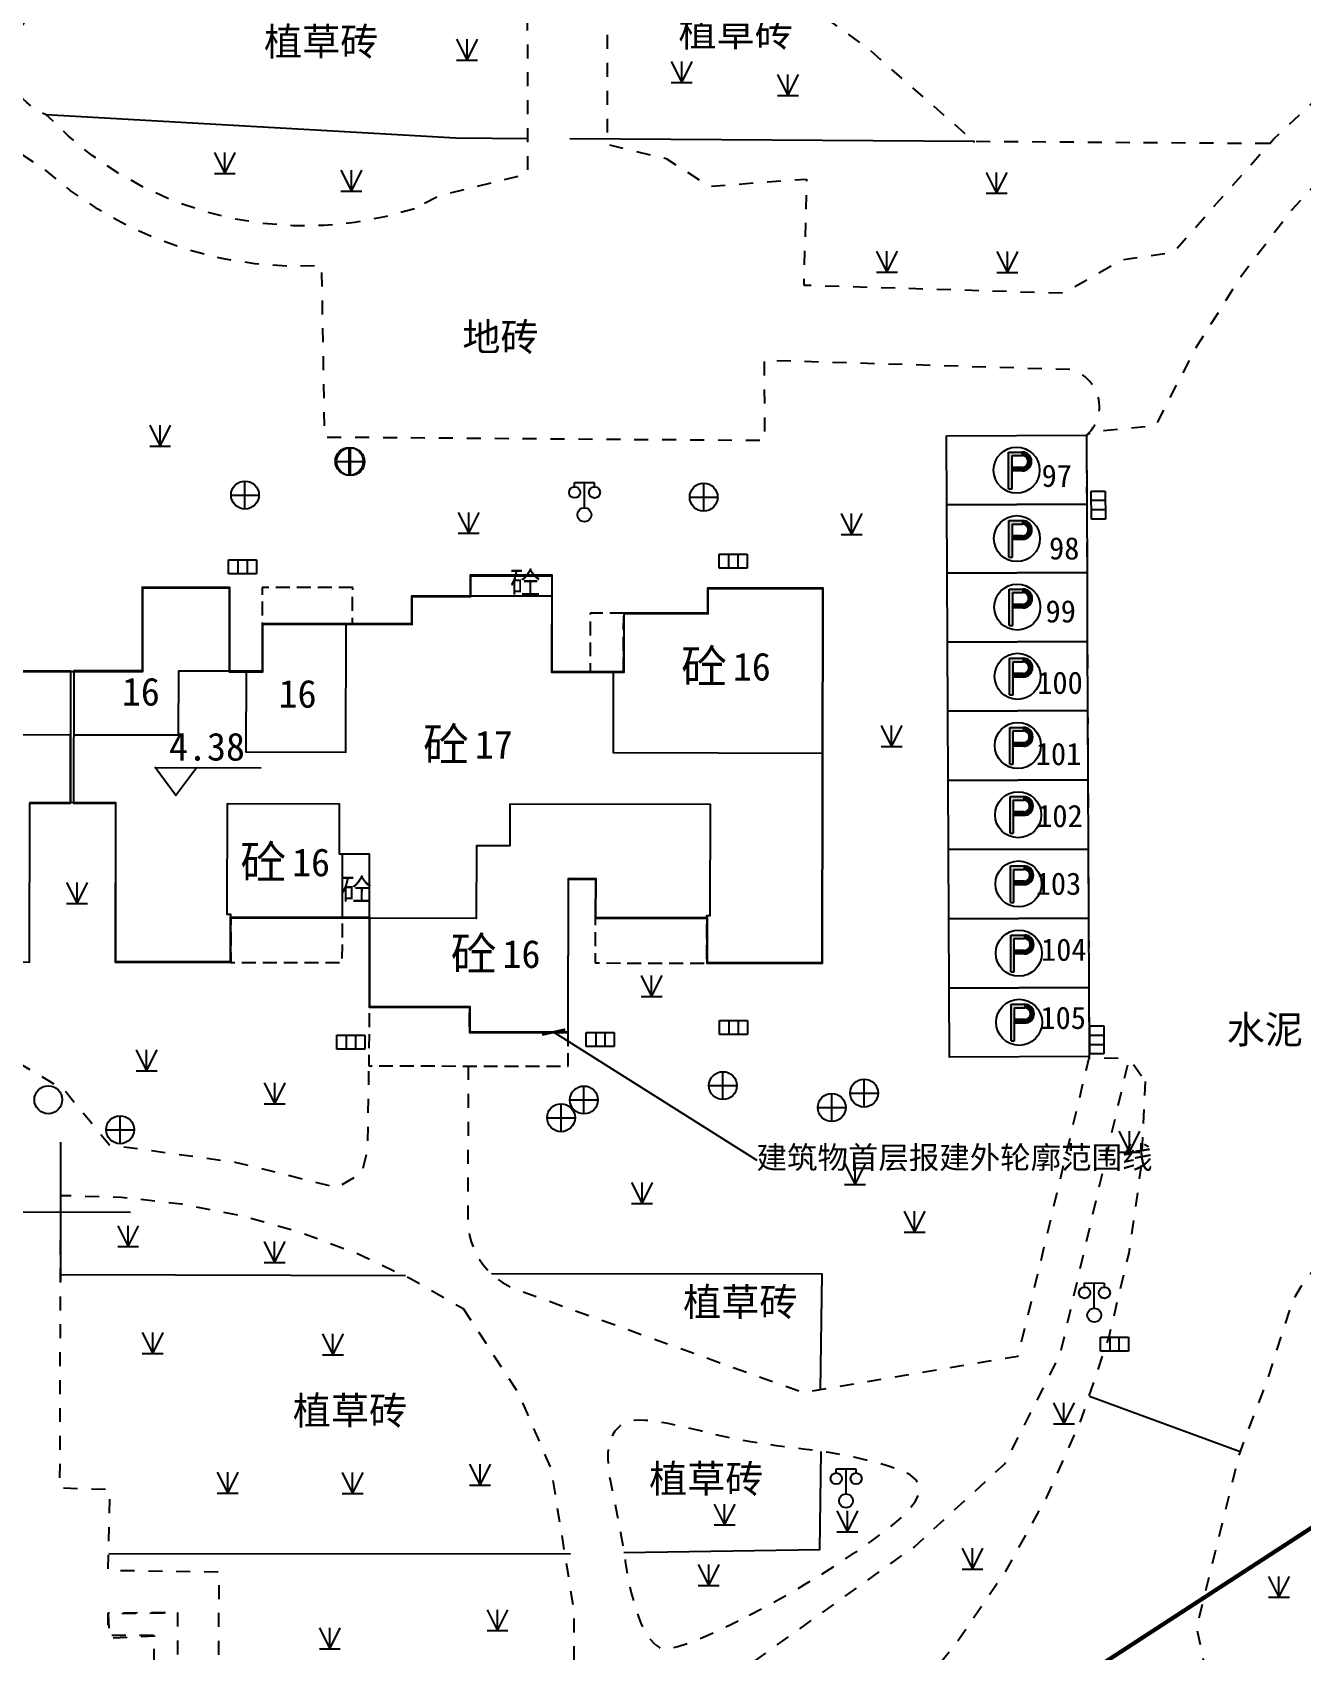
# Model space of a CAD drawing. Extents: x 99002 to 478558, y 2449839 to 2450453.
# Drawn here: x 478404.8 to 478450.2, y 2450147.9 to 2450205.9 of the extents above; entities that cross this region are included whole.
import ezdxf
from ezdxf.enums import TextEntityAlignment as Align

# ---------------------------------------------------------------- set-up
doc = ezdxf.new("R2010")
doc.units = 0
doc.header["$LTSCALE"] = 0.5
for name, pattern in [('X0', [4, 3, -1]), ('X5', [3, 2, -1]), ('X6', [2, 1, -1])]:
    doc.linetypes.add(name, pattern=pattern)
doc.layers.get('0').update_dxf_attribs({"linetype": 'CONTINUOUS'})
for name, color, linetype in [('DLDW', 11, 'CONTINUOUS'), ('DLSS', 4, 'CONTINUOUS'), ('DMTZ', 3, 'CONTINUOUS'), ('GCD', 1, 'CONTINUOUS'), ('GXYZ', 2, 'CONTINUOUS'), ('JMD', 6, 'CONTINUOUS'), ('TK', 7, 'CONTINUOUS'), ('ZBTZ', 3, 'CONTINUOUS'), ('ZJ', 7, 'CONTINUOUS'), ('地下室范围线', 170, 'CONTINUOUS'), ('建筑物首层报建外轮廓范围线', 10, 'CONTINUOUS')]:
    doc.layers.add(name, color=color, linetype=linetype)
doc.styles.add('HZ', font='STXIHEI.TTF', dxfattribs={"width": 0.8})
doc.styles.add('方正中等线简体', font='FZZDXJW.TTF')
doc.styles.add('正等线体', font='simhei.ttf')
doc.styles.add('等线体', font='simhei.ttf')
doc.styles.add('细等线体', font='FZXDXJW.TTF', dxfattribs={"width": 0.8})
doc.linetypes.add('1161', pattern='A,0,[149,AAA.SHX,S=0.15,R=0,X=0,Y=0],-1.6', length=1.6)
doc.dimstyles.get("Standard").update_dxf_attribs({"dimtxt": 1, "dimasz": 0.7, "dimexe": 0.18, "dimexo": 0.0625, "dimgap": 0.09, "dimtad": 0, "dimzin": 0, "dimdsep": 46, "dimtxsty": '等线体', "dimblk2": 'ARCHTICK', "dimsah": 1, "dimcen": 0.09, "dimadec": 0, "dimazin": 0, "dimtfac": 1, "dimtofl": 0, "dimtmove": 0, "dimatfit": 3, "dimldrblk": 'ARCHTICK', "dimfxl": 0, "dimtolj": 1, "dimtzin": 0, "dimarcsym": 0})

# ---------------------------------------------------------------- blocks, each defined once
blk = doc.blocks.new('gc043')
for p, q in [((-1, 0), (1, 0)), ((-8.881784197001252e-16, -1), (-8.881784197001252e-16, 1))]:
    blk.add_line(p, q)
blk.add_circle((0, 0), 1)
blk = doc.blocks.new('gc188')
blk.add_circle((0, 0), 1)
blk = doc.blocks.new('gc041')
for p, q in [((-1, 0.5), (1, 0.5)), ((-1, -0.5), (-1, 0.5)), ((-0.3300000000000001, 0.5), (-0.3300000000000001, -0.5)), ((0.3300000000000001, 0.5), (0.3300000000000001, -0.5)), ((1, 0.5), (1, -0.5)), ((1, -0.5), (-1, -0.5))]:
    blk.add_line(p, q)
blk = doc.blocks.new('gc097')
for p, q in [((-0.6999991656703307, 2.001080768634255), (-0.6999991656703307, 2.301080768634255)), ((-0.6999991656703307, 2.301080768634255), (0.6999991656703307, 2.298919231365744)), ((3.061515884555943e-17, 0.5), (3.061515884555943e-17, 2.3)), ((0.6999991656703307, 2.298919231365744), (0.6999991656703307, 1.998919231365745))]:
    blk.add_line(p, q)
for centre, radius in [((-0.6999991656703307, 1.601080768634255), 0.4), ((0.7265381501658085, 1.599800599500545), 0.4), ((0, 0), 0.5)]:
    blk.add_circle(centre, radius)
blk = doc.blocks.new('gc124')
for p, q in [((-0.75, 1.5), (0, 0)), ((0, 0), (0, 1.5)), ((0, 0), (0.75, 1.5)), ((-0.75, 0), (0.75, 0))]:
    blk.add_line(p, q)
blk = doc.blocks.new('GC200')
at = {"linetype": 'Continuous', "const_width": 0.2, "flags": 128}
blk.add_lwpolyline([(-0.1, 0, 1), (0.1, 0, 1)], format="xyb", close=True, dxfattribs=at)
blk = doc.blocks.new('gc297')
at = {"linetype": 'Continuous'}
for points in [[(-0.3264895667662628, 1.045900798234385), (0.3985104332337368, 1.045900798234385), (0.3985104332337368, 1.295900798234385), (-0.4514895667662628, 1.295900798234385), (-0.5764895667662628, 1.295900798234385), (-0.5764895667662628, 1.170900798234385), (-0.5764895667662628, -1.329099201765614), (-0.3264895667662628, -1.329099201765614)], [(0.3985104332337368, -0.05409920176561478), (-0.3264895667662628, -0.05409920176561478), (-0.3264895667662628, 0.1959007982343852), (0.3985104332337368, 0.1959007982343852)]]:
    blk.add_hatch(color=256, dxfattribs=at).paths.add_polyline_path(points)
h = blk.add_hatch(color=256, dxfattribs=at)
edge = h.paths.add_edge_path()
edge.add_line((0.3985104332337368, 1.295900798234385), (0.3985104332337368, 1.045900798234385))
edge.add_arc((0.3985104332337368, 0.6209007982343853), 0.425, -90, 90, ccw=False)
edge.add_line((0.3985104332337372, 0.1959007982343852), (0.3985104332337372, -0.05409920176561478))
edge.add_arc((0.3985104332337368, 0.6209007982343853), 0.675, 270, 450)
for p, q in [((-0.5764895667662628, 1.170900798234385), (-0.5764895667662628, 1.295900798234385)), ((-0.5764895667662628, 1.295900798234385), (-0.4514895667662628, 1.295900798234385)), ((-0.5764895667662628, -1.329099201765614), (-0.5764895667662628, 1.170900798234385)), ((-0.4514895667662628, 1.295900798234385), (0.3985104332337368, 1.295900798234385)), ((0.3985104332337368, 1.295900798234385), (0.3985104332337368, 1.045900798234385)), ((0.3985104332337368, 1.295900798234385), (0.3985104332337368, 1.045900798234385)), ((-0.3264895667662628, 1.045900798234385), (0.3985104332337368, 1.045900798234385)), ((-0.3264895667662628, -1.329099201765614), (-0.3264895667662628, 1.045900798234385)), ((0.3985104332337368, 0.1959007982343852), (-0.3264895667662628, 0.1959007982343852)), ((-0.3264895667662628, -0.05409920176561478), (-0.3264895667662628, 0.1959007982343852)), ((0.3985104332337372, 0.1959007982343852), (0.3985104332337372, -0.05409920176561478)), ((0.3985104332337368, 0.1959007982343852), (0.3985104332337368, -0.05409920176561478)), ((0.3985104332337368, 0.1959007982343852), (0.3985104332337372, -0.05409920176561478)), ((0.3985104332337368, -0.05409920176561478), (-0.3264895667662628, -0.05409920176561478)), ((-0.5764895667662628, -1.329099201765614), (-0.3264895667662628, -1.329099201765614))]:
    blk.add_line(p, q)
blk.add_circle((0, 0), 1.65)
for radius in [0.675, 0.425]:
    blk.add_arc((0.3985104332337368, 0.6209007982343853), radius, 270, 90)
blk = doc.blocks.new('_ArchTick')
at = {"color": 0, "linetype": 'ByBlock', "const_width": 0.15}
blk.add_lwpolyline([(-0.5, -0.5), (0.5, 0.5)], dxfattribs=at)

msp = doc.modelspace()

# ---------------------------------------------------------------- linework, layer by layer
at = {"layer": 'DLSS', "color": 4, "linetype": 'X6', "flags": 128}
for points in [[(478478.9850426216, 2450221.235062814), (478479.6867340441, 2450222.699252347), (478480.4987886194, 2450224.105235714), (478481.4164108285, 2450225.444709998), (478485.7936227549, 2450230.75760883), (478486.5660310635, 2450230.121234106), (478482.2049485708, 2450224.827912587), (478481.1871905606, 2450223.316201873), (478480.3103371412, 2450221.718632248), (478479.5815766174, 2450220.048300336), (478478.1584995851, 2450216.231116499), (478476.7997561287, 2450214.931891839), (478472.0359101401, 2450212.397511335), (478467.0475892149, 2450210.339850629), (478461.8823599431, 2450208.778530736), (478459.1768900818, 2450207.368730313), (478456.6055892538, 2450205.726927506), (478454.1883011588, 2450203.865792728), (478451.9436809218, 2450201.799689059), (478449.8890511252, 2450199.544561401), (478448.0402681231, 2450197.117813425), (478446.4115996724, 2450194.538173263), (478445.0156148226, 2450191.825548974), (478442.7322635452, 2450191.590566674), (478442.5396222697, 2450191.480906612), (478442.6395946652, 2450169.174294313)], [(478449.0906148006, 2450201.930271815), (478438.5125887755, 2450202.003855389), (478438.5125887755, 2450202.003855389), (478434.670803564, 2450205.377138247), (478433.336252004, 2450206.339850811), (478429.2995378357, 2450207.518892749), (478425.3785927937, 2450208.286959006), (478425.372259503, 2450201.905654486), (478427.4841026525, 2450201.394611378), (478429.0402091151, 2450200.40365848), (478432.5174185059, 2450200.662671443), (478432.4104230604, 2450196.861013305), (478441.7216674332, 2450196.578763776), (478443.8054544895, 2450197.76525519), (478445.6681125567, 2450198.046398612), (478449.2453450389, 2450202.090367423), (478453.1791320447, 2450205.788420397), (478457.4361697733, 2450209.109249479), (478457.4399132406, 2450215.291811621)], [(478442.5396222697, 2450191.480906612), (478442.6259127121, 2450191.563136778), (478442.7046791091, 2450191.652600152), (478442.7753175638, 2450191.748610824), (478442.8372864962, 2450191.850432687), (478442.8901107943, 2450191.95728508), (478442.933385458, 2450192.068348772), (478442.9667787029, 2450192.182772245), (478442.9900345056, 2450192.299678222), (478443.0029745653, 2450192.418170393), (478443.0054996714, 2450192.537340287), (478442.997590464, 2450192.656274235), (478442.9793075826, 2450192.774060378), (478442.9507912008, 2450192.88979566), (478442.9122599518, 2450193.002592744), (478442.8640092521, 2450193.111586823), (478442.8064090366, 2450193.215942246), (478442.7399009224, 2450193.314858928), (478442.6649948226, 2450193.407578481), (478442.5822650376, 2450193.49339003), (478442.4923458509, 2450193.571635664), (478442.3959266669, 2450193.641715479), (478442.2937467252, 2450193.703092177), (478442.1865894326, 2450193.755295187), (478442.0752763571, 2450193.797924273), (478441.9606609285, 2450193.8306526), (478430.9909074717, 2450194.163176103), (478431.010653752, 2450191.286073959), (478415.2505343237, 2450191.405933381), (478415.1486682132, 2450197.553176604), (478413.9485822477, 2450197.534295625), (478412.7514512702, 2450197.62055238), (478411.5664685426, 2450197.811284468), (478410.4027340352, 2450198.105027179), (478409.2691845446, 2450198.499524741), (478408.1745250642, 2450198.991747647), (478407.1271619351, 2450199.577915912), (478406.1351382902, 2450200.253528112), (478405.2060722875, 2450201.013395939), (478402.9439805497, 2450202.485415625), (478401.5392970408, 2450202.743279174), (478400.1806194123, 2450200.730810201), (478398.6696898266, 2450198.829987203), (478397.0156428641, 2450197.052301925), (478395.2284783458, 2450195.408501665), (478385.490156705, 2450192.694130012), (478383.9333462925, 2450192.232775716), (478382.4227945625, 2450191.63717523), (478380.9700530141, 2450190.911883235), (478379.5862310595, 2450190.062446185), (478378.2819110694, 2450189.095359901), (478377.0670674461, 2450188.018019889), (478375.9509903479, 2450186.83866479), (478374.9422146456, 2450185.566313373), (478374.4897902048, 2450184.58675669), (478370.2905889039, 2450174.920894775), (478369.4703373574, 2450168.444114459), (478369.4474833416, 2450167.799133314), (478370.5175084341, 2450166.204182731), (478371.7200514701, 2450164.706614273), (478373.0462961067, 2450163.31740724), (478374.4865190928, 2450162.046746485), (478376.0301615553, 2450160.90394775), (478377.6659064092, 2450159.897389369), (478379.3817613289, 2450159.034450838), (478381.1651466687, 2450158.321458718), (478386.6094273348, 2450161.483309534), (478391.745457696, 2450163.704551673), (478392.1088875494, 2450164.780089688), (478392.0626837123, 2450169.160228135)], [(478395.5789246347, 2450170.420431076), (478402.2522167788, 2450170.182761229), (478405.9274124695, 2450168.014859187), (478407.5378466637, 2450166.054693345), (478412.0471043753, 2450165.433714796), (478415.6949685556, 2450164.526871185), (478416.5866696188, 2450165.044700231), (478416.7958032048, 2450165.898438517), (478416.8369255677, 2450168.881062392)], [(478420.3960342398, 2450168.875557641), (478420.3733766261, 2450163.261657428), (478420.3964184552, 2450163.029555378), (478420.4392046798, 2450162.800270346), (478420.5014224568, 2450162.575478811), (478420.5826168646, 2450162.356824394), (478420.6821942288, 2450162.145905845), (478420.7994264633, 2450161.944265352), (478420.9334563932, 2450161.753377262), (478421.0833040238, 2450161.574637304), (478421.2478737039, 2450161.409352382), (478421.4259621392, 2450161.25873102), (478421.6162671887, 2450161.123874528), (478421.8173973868, 2450161.005768942), (478422.0278821168, 2450160.905277825), (478422.2461823637, 2450160.823135943), (478432.3755417018, 2450157.181666491), (478440.0983968823, 2450158.480468912), (478442.6395946652, 2450169.174294313), (478444.0745923233, 2450169.153394852)], [(478462.7343132243, 2450138.470160011), (478454.5542671703, 2450139.300000065), (478453.6869765391, 2450139.511369517), (478452.8415978524, 2450139.798083572), (478452.0246628496, 2450140.157926961), (478451.2424835031, 2450140.588119389), (478450.5011032484, 2450141.085337012), (478449.8062502912, 2450141.645738126), (478449.1632933479, 2450142.264992844), (478448.5772001654, 2450142.938316552), (478448.0524991378, 2450143.660506876), (478447.593244319, 2450144.425983882), (478447.2029840984, 2450145.228833181), (478446.4946527113, 2450148.765832905), (478448.0018214354, 2450154.917946707), (478448.9923034025, 2450157.535682017), (478449.9452228488, 2450160.484472868), (478450.2491150693, 2450160.993700751), (478450.5977227206, 2450161.473425907), (478450.9882008603, 2450161.919733362), (478451.4173628465, 2450162.328980859), (478451.8817063434, 2450162.697828582), (478452.3774419033, 2450163.02326641), (478452.9005238918, 2450163.302638488), (478453.4466835044, 2450163.533664897), (478454.0114636024, 2450163.71446026), (478454.5902550879, 2450163.843549128), (478455.1783345182, 2450163.919878025), (478455.7709026524, 2450163.942824039), (478463.2449716962, 2450164.65094526), (478463.1797943655, 2450163.525011532)], [(478409.1745699417, 2450148.445216679), (478407.5424328311, 2450148.363375207), (478407.5045982267, 2450149.24444082), (478409.9747023318, 2450149.290172687)]]:
    msp.add_lwpolyline(points, dxfattribs=at)
for points in [[(478418.465809038, 2450199.596579284), (478417.4013092053, 2450199.302506468), (478416.3153569493, 2450199.101642321), (478415.2160975998, 2450198.995493452), (478414.1117762984, 2450198.984856044), (478413.0106761543, 2450199.069809886), (478411.9210561164, 2450199.249717769), (478410.8510890252, 2450199.523230271), (478409.8088003117, 2450199.888295875), (478408.8020078016, 2450200.342176357), (478407.8382630766, 2450200.881467327), (478406.9247948326, 2450201.502123761), (478406.0684546602, 2450202.199490342), (478405.2756656533, 2450202.968336379), (478405.0868344038, 2450203.054247776), (478404.9060845784, 2450203.156068743), (478404.7347534848, 2450203.273045941), (478404.5741087442, 2450203.404313895), (478404.4253389132, 2450203.548901398), (478404.2895446902, 2450203.705738693), (478404.1677307711, 2450203.873665397), (478404.0607984163, 2450204.051439073), (478403.9695387825, 2450204.237744436), (478403.8946270692, 2450204.431203072), (478403.836617523, 2450204.630383648), (478403.7959393373, 2450204.833812492), (478403.7728934765, 2450205.039984503), (478403.7676504488, 2450205.247374282), (478404.0211622625, 2450205.667049061), (478404.3116674386, 2450206.062019824), (478404.636774702, 2450206.429035393), (478404.9938079529, 2450206.765074703), (478405.379828295, 2450207.06737167), (478405.7916582265, 2450207.333437954), (478406.2259077957, 2450207.561083449), (478406.679002505, 2450207.748434303), (478407.1472127343, 2450207.893948352), (478411.9969275247, 2450209.880565123), (478422.5083486789, 2450210.058657102), (478422.5131474781, 2450200.8394882), (478419.3570517634, 2450200.053651209)], [(478444.6494989902, 2450168.319619323), (478444.4927295342, 2450165.231341448), (478444.0547286572, 2450162.170264474), (478443.3391531166, 2450159.161944548), (478442.3519770693, 2450156.231497361), (478441.1014421956, 2450153.403388466), (478439.5979888909, 2450150.70122902), (478437.8541691024, 2450148.147578659), (478435.8845415349, 2450145.763757157), (478433.7055501051, 2450143.569666428), (478430.5286506518, 2450147.465939412), (478436.3782890456, 2450151.648271711), (478439.6252978884, 2450154.634027229), (478441.6055095068, 2450158.545475536), (478444.0745923233, 2450169.153394852)], [(478420.2093016323, 2450160.184820312), (478422.1796220255, 2450157.17020176), (478423.3587495415, 2450154.436550962), (478424.1829264573, 2450149.327267074), (478424.1745642333, 2450147.485348754), (478424.121241217, 2450146.486401709), (478421.388174164, 2450144.960991753), (478394.8317596645, 2450128.378843868), (478391.3658516961, 2450126.983405989), (478390.7861043316, 2450128.693203396), (478391.058303829, 2450143.952112462), (478398.5875002429, 2450144.000149184), (478398.6361523772, 2450142.981066817), (478411.4333491282, 2450142.959130649), (478411.4696478, 2450150.74021985), (478407.4966481902, 2450150.793478664), (478407.5554846064, 2450153.691451919), (478405.7665263221, 2450153.74682041), (478405.7954155112, 2450164.2409673), (478407.9625566179, 2450164.178607193), (478410.1173444536, 2450163.939277512), (478412.2453519221, 2450163.524580657), (478414.3323312316, 2450162.937293177), (478416.364309289, 2450162.181347178), (478418.3276812548, 2450161.261803997)], [(478430.4548708764, 2450149.19499373), (478431.1378942336, 2450149.555873864), (478431.8005248035, 2450149.921873352), (478432.4427625863, 2450150.292992192), (478433.0646075819, 2450150.669230385), (478433.6660597904, 2450151.050587932), (478434.2471192116, 2450151.43706483), (478434.8077858457, 2450151.828661081), (478435.3480596927, 2450152.225376686), (478435.8203139472, 2450152.608490952), (478436.1769218043, 2450152.959283189), (478436.4178832639, 2450153.277753398), (478436.5431983261, 2450153.563901577), (478436.5528669908, 2450153.817727727), (478436.4468892579, 2450154.039231848), (478436.2252651277, 2450154.22841394), (478435.8879945999, 2450154.385274003), (478435.4876369123, 2450154.520312813), (478435.0767513025, 2450154.644031143), (478434.6553377705, 2450154.756428994), (478434.2233963162, 2450154.857506365), (478433.7809269397, 2450154.947263257), (478433.3279296409, 2450155.025699669), (478432.86440442, 2450155.092815603), (478432.3903512769, 2450155.148611056), (478431.9134534125, 2450155.20262595), (478431.4413940277, 2450155.264400201), (478430.9741731225, 2450155.333933812), (478430.5117906971, 2450155.411226781), (478430.0542467511, 2450155.496279108), (478429.6015412848, 2450155.589090794), (478429.1536742983, 2450155.689661839), (478428.7106457913, 2450155.797992242), (478428.2881823091, 2450155.902053166), (478427.9020103969, 2450155.989815775), (478427.5521300547, 2450156.061280068), (478427.2385412825, 2450156.116446046), (478426.9612440802, 2450156.155313707), (478426.7202384479, 2450156.177883053), (478426.5155243857, 2450156.184154083), (478426.3471018934, 2450156.174126798), (478426.2024478619, 2450156.148216214), (478426.069039182, 2450156.106837351), (478425.9468758537, 2450156.049990207), (478425.835957877, 2450155.977674785), (478425.736285252, 2450155.889891081), (478425.6478579785, 2450155.786639099), (478425.5706760567, 2450155.667918836), (478425.5047394864, 2450155.533730294), (478425.4526295831, 2450155.380546556), (478425.416927662, 2450155.204840706), (478425.397633723, 2450155.006612745), (478425.3947477661, 2450154.785862672), (478425.4082697915, 2450154.542590488), (478425.4381997989, 2450154.276796193), (478425.4845377887, 2450153.988479786), (478425.5472837605, 2450153.677641267), (478425.6167344648, 2450153.356121812), (478425.6831866517, 2450153.035762596), (478425.7466403212, 2450152.71656362), (478425.8070954733, 2450152.398524881), (478425.8645521081, 2450152.081646381), (478425.9190102255, 2450151.76592812), (478425.9704698256, 2450151.451370097), (478426.0189309083, 2450151.137972313), (478426.0676132512, 2450150.83237125), (478426.1197366316, 2450150.541203386), (478426.1753010497, 2450150.264468723), (478426.2343065053, 2450150.002167261), (478426.2967529985, 2450149.754298999), (478426.3626405294, 2450149.520863939), (478426.4319690979, 2450149.301862078), (478426.504738704, 2450149.097293418), (478426.58144267, 2450148.908008884), (478426.6625743184, 2450148.734859399), (478426.7481336492, 2450148.577844963), (478426.8381206624, 2450148.436965579), (478426.9325353579, 2450148.312221244), (478427.0313777357, 2450148.203611958), (478427.1346477959, 2450148.111137723), (478427.2423455385, 2450148.034798537), (478427.3887138827, 2450147.993188885), (478427.6079957477, 2450148.004903247), (478427.9001911336, 2450148.069941623), (478428.2653000404, 2450148.188304015), (478428.7033224681, 2450148.359990422), (478429.2142584167, 2450148.585000843), (478429.7981078861, 2450148.863335279)], [(478409.9747023318, 2450149.290172687), (478409.9860338253, 2450144.450547541), (478407.507314358, 2450144.444743694), (478407.5053099145, 2450145.300831632), (478409.1460635696, 2450145.304673406), (478409.1386485065, 2450148.471610419), (478407.4921344131, 2450148.46775516), (478407.4902224261, 2450149.28435536)]]:
    msp.add_lwpolyline(points, close=True, dxfattribs=at)
at = {"layer": 'DLSS', "color": 4, "linetype": '1161', "flags": 128}
for points in [[(478437.5293537122, 2450191.458451672), (478442.5396222697, 2450191.480906612), (478442.5507370547, 2450189.00088999), (478437.5404684973, 2450188.978435043)], [(478437.5403523514, 2450189.004350403), (478442.5506209089, 2450189.02680535), (478442.5617356941, 2450186.546788728), (478437.5514671365, 2450186.524333774)], [(478437.5513509907, 2450186.550249134), (478442.5616195482, 2450186.572704087), (478442.5727343332, 2450184.092687465), (478437.5624657758, 2450184.070232505)], [(478437.5624657758, 2450184.070232505), (478442.5727343332, 2450184.092687465), (478442.5838491184, 2450181.612670843), (478437.573580561, 2450181.590215877)], [(478437.573580561, 2450181.590215877), (478442.5838491184, 2450181.612670843), (478442.5949639035, 2450179.132654221), (478437.5846953461, 2450179.110199248)], [(478437.5846953461, 2450179.110199248), (478442.5949639035, 2450179.132654221), (478442.6060786887, 2450176.6526376), (478437.5958101312, 2450176.63018262)], [(478437.5958101312, 2450176.63018262), (478442.6060786887, 2450176.6526376), (478442.6171934739, 2450174.172620978), (478437.6069249163, 2450174.150165991)], [(478437.6069249163, 2450174.150165991), (478442.6171934739, 2450174.172620978), (478442.6283082589, 2450171.692604356), (478437.6180397015, 2450171.670149363)], [(478437.6180397015, 2450171.670149363), (478442.6283082589, 2450171.692604356), (478442.639423044, 2450169.212587734), (478437.6291544866, 2450169.190132735)]]:
    msp.add_lwpolyline(points, close=True, dxfattribs=at)
at = {"layer": 'JMD', "color": 6, "linetype": 'Continuous', "lineweight": -3, "ltscale": 0.5, "elevation": 6.838, "flags": 128}
for points in [[(478396.6670871915, 2450176.519195114), (478396.6711637804, 2450178.319220169), (478400.6712204475, 2450178.310161292), (478400.6622066549, 2450174.330105276), (478400.5422049517, 2450174.330377042), (478400.541933179, 2450174.210375338), (478400.5383095589, 2450172.61035262), (478404.6783683595, 2450172.600976696), (478404.6912775465, 2450178.301057633), (478406.141298227, 2450178.297773789), (478406.1468241994, 2450180.737808438), (478402.4467716485, 2450180.746187905), (478402.4519806246, 2450183.046220572), (478400.0119459689, 2450183.051746493), (478400.0053781295, 2450180.151705302), (478396.4453275514, 2450180.159767707), (478396.4586897077, 2450186.059851467), (478392.0086265894, 2450186.069929549), (478392.0132428606, 2450188.419964475), (478389.0739069788, 2450188.42662123), (478389.061790431, 2450183.076545199), (478386.8617591977, 2450183.081527587), (478386.8551913576, 2450180.181486377), (478379.355084834, 2450180.198471724)], [(478423.4030746397, 2450185.711209061), (478420.4630288595, 2450185.715756357)], [(478416.0126309063, 2450184.722621719), (478416.0022020024, 2450180.115476171), (478412.4421514386, 2450180.123538576), (478412.4487192783, 2450183.023579747)], [(478403.7485924406, 2450183.041559658), (478406.1486298122, 2450183.037847585), (478406.141298227, 2450178.297773789), (478404.6912756482, 2450178.300016497)], [(478411.848709301, 2450183.024938583), (478410.0086846366, 2450183.029105668), (478410.0034756603, 2450180.729073024), (478406.2550738819, 2450180.737561987)], [(478433.0924447474, 2450180.076772098), (478425.5923382107, 2450180.093757501), (478425.5989060502, 2450182.993798625)], [(478411.8850460962, 2450174.188816472), (478411.8835470221, 2450174.304507145), (478411.7589609665, 2450174.304973066), (478411.7679747609, 2450178.285029816), (478415.7680315679, 2450178.275970937), (478415.7639709479, 2450176.482996996), (478415.8886659037, 2450176.482665496)], [(478428.9453117475, 2450174.162429889), (478428.9392049727, 2450174.266065552), (478429.0592066629, 2450174.265793786), (478429.0682204565, 2450178.245850168), (478421.8881184777, 2450178.262110854), (478421.8847213192, 2450176.762089566), (478420.6847042753, 2450176.764807228), (478420.6788158674, 2450174.164770327), (478416.8387613443, 2450174.173466841)]]:
    msp.add_lwpolyline(points, dxfattribs=at)
msp.add_lwpolyline([(478413.0087366329, 2450183.027237239), (478411.848709301, 2450183.024938583), (478411.8533588157, 2450186.029078104), (478408.7133099194, 2450186.033934741), (478408.7086696756, 2450183.033888038), (478406.2586315253, 2450183.037677447), (478406.2512999402, 2450178.297603652), (478407.7513232976, 2450178.29528361), (478407.7425068344, 2450172.595194872), (478411.8825712134, 2450172.588791567), (478411.8850460962, 2450174.188816472), (478415.885096492, 2450174.174941896), (478415.8886659037, 2450176.482665496), (478416.8486808554, 2450176.481180672), (478416.840173759, 2450170.981095072), (478420.4402297972, 2450170.975526984), (478420.438837731, 2450170.07551298), (478423.9788928458, 2450170.070037693), (478423.9873999594, 2450175.57012327), (478424.9474149106, 2450175.568638444), (478424.9452496348, 2450174.168616661), (478428.9453117475, 2450174.162429889), (478428.9428369469, 2450172.562404999), (478433.0829014169, 2450172.556001693), (478433.1036897091, 2450185.996210747), (478428.9636252425, 2450186.002614082), (478428.9622331692, 2450185.102600081), (478425.9621864537, 2450185.107240177), (478425.958938283, 2450183.007207504), (478423.3988984215, 2450183.01116705), (478423.4042347004, 2450186.461220731), (478420.4641889201, 2450186.465768027), (478420.4630288595, 2450185.715756357), (478418.3629961603, 2450185.719004425), (478418.3614494123, 2450184.718988861), (478413.0113661044, 2450184.727263699)], close=True, dxfattribs=at)
at = {"layer": 'JMD', "color": 6, "linetype": 'X5', "lineweight": -3, "ltscale": 0.5, "elevation": 6.838, "flags": 128}
for points in [[(478416.2534273284, 2450186.022272629), (478413.0133768767, 2450186.027283934), (478413.0113661043, 2450184.727263699), (478416.2514165561, 2450184.722252396)], [(478425.9621864537, 2450185.107240177), (478424.7621677679, 2450185.109096216), (478424.7589195973, 2450183.009063541), (478425.958938283, 2450183.007207504)], [(478415.885096492, 2450174.174941896), (478411.8850460962, 2450174.188816472), (478411.8825712134, 2450172.588791567), (478415.8826335024, 2450172.582606624)], [(478428.9453117475, 2450174.162429889), (478424.9452496324, 2450174.168616661), (478424.9427748357, 2450172.568591767), (478428.9428369469, 2450172.562404999)], [(478423.9788928557, 2450170.070037693), (478420.438837731, 2450170.07551298), (478420.4402297972, 2450170.975526984), (478416.840173759, 2450170.981095072), (478416.8369255677, 2450168.881062392), (478423.9770367483, 2450168.870019026)]]:
    msp.add_lwpolyline(points, close=True, dxfattribs=at)
at = {"layer": 'JMD', "color": 6, "linetype": 'Continuous', "elevation": 6.838, "flags": 128}
msp.add_lwpolyline([(478416.8387613443, 2450174.173466841), (478415.885096491, 2450174.174941896)], dxfattribs=at)
at = {"layer": 'TK', "color": 7, "linetype": 'Continuous'}
for p, q in [((478405.7933166216, 2450161.143915444), (478405.7999341892, 2450166.143994891)), ((478403.2965856757, 2450163.6472638), (478408.2966651352, 2450163.640646535))]:
    msp.add_line(p, q, dxfattribs=at)
at = {"layer": 'ZBTZ', "color": 3, "linetype": '1161', "flags": 128}
for points in [[(478422.5124880098, 2450202.1064196), (478419.9548008921, 2450202.122896619), (478405.2756608212, 2450202.968338331)], [(478438.5125887755, 2450202.003855389), (478424.0324338063, 2450202.104583216)], [(478418.1487498279, 2450161.353853881), (478405.7875705623, 2450161.391249173)], [(478433.0128631098, 2450157.288848948), (478433.0701577311, 2450161.415821865), (478421.2241363897, 2450161.431499255)], [(478448.0502885709, 2450155.046040036), (478442.6537021918, 2450157.038220554)], [(478425.9724327889, 2450151.439371056), (478432.9840961396, 2450151.547761823), (478433.0424153386, 2450155.0651163)], [(478407.5124544483, 2450151.402468489), (478424.0617412665, 2450151.398567057)]]:
    msp.add_lwpolyline(points, dxfattribs=at)
at = {"layer": 'ZJ', "color": 7, "linetype": 'Continuous', "flags": 128}
msp.add_lwpolyline([(478410.6733737343, 2450179.570302713), (478409.9220383019, 2450178.571279422), (478409.1733498965, 2450179.572287905), (478412.9734102857, 2450179.567258751)], dxfattribs=at)
at = {"layer": '地下室范围线', "color": 170, "linetype": 'X0', "const_width": 0.15, "flags": 128}
msp.add_lwpolyline([(478291.2786289494, 2450048.457007126), (478273.8428361897, 2450065.239519966), (478274.7738678356, 2450066.206793273), (478274.7805622311, 2450071.264924417), (478268.1804573444, 2450071.273658882), (478268.1862808003, 2450075.673729113), (478269.9863094055, 2450075.671346983), (478269.9900152409, 2450078.471391672), (478274.090080397, 2450078.465965702), (478274.0924627198, 2450080.265994427), (478274.5924705837, 2450080.265332724), (478274.5982940393, 2450084.665402933), (478272.148255188, 2450084.668645287), (478272.1479904854, 2450084.468642098), (478264.0478617611, 2450084.479361723), (478264.0568616471, 2450091.279470284), (478267.7569204463, 2450091.274573651), (478267.7658491622, 2450097.635494214), (478443.2656471577, 2450253.01289448), (478450.7240536819, 2450253.003023444), (478450.7162449574, 2450247.102929823), (478496.6669751899, 2450247.042115193), (478496.6166904107, 2450209.048087406), (478455.116168241, 2450209.103011481), (478455.0448500734, 2450155.216635768), (478360.6915835639, 2450093.851297551), (478359.3260388767, 2450095.945385392), (478321.2834628875, 2450071.203383298), (478306.7810707556, 2450071.222575478), (478306.7722446122, 2450064.553732519)], close=True, dxfattribs=at)
at = {"layer": '建筑物首层报建外轮廓范围线', "color": 10, "linetype": 'Continuous'}
msp.add_lwpolyline([(478403.7302299425, 2450183.018031643), (478408.7303093994, 2450183.011414329), (478408.7342799408, 2450186.01146199), (478411.834329207, 2450186.007359249), (478411.8303586664, 2450183.007311591), (478413.0303777347, 2450183.005723435), (478413.0326277065, 2450184.705750441), (478418.3827127292, 2450184.698669908), (478418.3840362456, 2450185.698685791), (478420.4840696163, 2450185.695906517), (478420.4850622514, 2450186.445918425), (478423.3851083373, 2450186.442080377), (478423.3805422169, 2450182.992025591), (478425.9805817768, 2450182.988584589), (478425.9833629135, 2450185.088617932), (478428.9834105894, 2450185.084647513), (478428.9846017524, 2450185.984661828), (478433.0846669074, 2450185.979235623), (478433.0669318266, 2450172.579022898), (478428.9668666717, 2450172.584449075), (478428.9689842913, 2450174.184474478), (478424.9689207253, 2450174.189768312), (478424.9707736426, 2450175.589790544), (478423.9707577509, 2450175.591114003), (478423.9634822644, 2450170.091026634), (478420.4634228036, 2450170.095658763), (478420.4646139655, 2450170.995673055), (478416.8645567571, 2450171.0004375), (478416.868792001, 2450174.200488328), (478411.8687125408, 2450174.20710562), (478411.8665949204, 2450172.607080204), (478407.7665296762, 2450172.612506381), (478407.7740737032, 2450178.312596942), (478404.6740247005, 2450178.316699706)], dxfattribs=at)

# ---------------------------------------------------------------- block references
at = {"layer": 'DLDW', "color": 11, "linetype": 'Continuous', "xscale": 0.5, "yscale": 0.5}
for p in [(478424.5540266852, 2450188.631572009, 4.239), (478442.8223896754, 2450159.949889856, 5.51), (478433.9274219485, 2450153.292544176, 5.457)]:
    msp.add_blockref('gc097', p, dxfattribs=at)
at = {"layer": 'DLSS', "color": 4, "linetype": '1161', "xscale": 0.5, "yscale": 0.5}
for p in [(478440.0400453835, 2450190.22967083), (478440.0510440227, 2450187.775569564), (478440.0620426621, 2450185.321468298), (478440.0731574471, 2450182.841451673), (478440.0842722323, 2450180.361435047), (478440.0953870174, 2450177.881418422), (478440.1065018025, 2450175.401401797), (478440.1176165877, 2450172.921385172), (478440.1287313728, 2450170.441368547)]:
    msp.add_blockref('gc297', p, dxfattribs=at)
at = {"layer": 'GCD', "color": 1, "linetype": 'Continuous'}
ref = msp.add_blockref('GC200', (478415.2505343237, 2450191.405933381, 4.18), dxfattribs=dict(at, xscale=4.876000004212864e-06, yscale=4.876000004212864e-06, zscale=4.876000004212864e-06))
ref.add_attrib('height', '4.18', dxfattribs={"linetype": 'Continuous', "height": 9.752000008425727e-06, "style": '正等线体', "width": 0.7999999999999999}).set_placement((478416.0060185809, 2450192.437839543, 4.18), align=Align.MIDDLE_LEFT)
ref = msp.add_blockref('GC200', (478451.5839816621, 2450188.99280634, 4.115), dxfattribs=dict(at, xscale=4.876000004212864e-06, yscale=4.876000004212864e-06, zscale=4.876000004212864e-06))
ref.add_attrib('height', '4.12', dxfattribs={"linetype": 'Continuous', "height": 9.752000008425727e-06, "style": '方正中等线简体', "width": 0.7999999999999999}).set_placement((478448.7702225992, 2450188.601090064, 4.115), align=Align.MIDDLE_LEFT)
ref = msp.add_blockref('GC200', (478442.6383040947, 2450184.06655844, 4.101), dxfattribs=dict(at, xscale=4.876000004212864e-06, yscale=4.876000004212864e-06, zscale=4.876000004212864e-06))
ref.add_attrib('height', '4.10', dxfattribs={"linetype": 'Continuous', "height": 9.752000008425727e-06, "style": '方正中等线简体', "width": 0.7999999999999999}).set_placement((478443.2383040946, 2450183.566560878, 4.101), align=Align.MIDDLE_LEFT)
ref = msp.add_blockref('GC200', (478449.1654278766, 2450182.561893809, 4.132), dxfattribs=dict(at, xscale=4.876000004212864e-06, yscale=4.876000004212864e-06, zscale=4.876000004212864e-06))
ref.add_attrib('height', '4.13', dxfattribs={"linetype": 'Continuous', "height": 9.752000008425727e-06, "style": '方正中等线简体', "width": 0.7999999999999999}).set_placement((478449.7654278766, 2450182.061896246, 4.132), align=Align.MIDDLE_LEFT)
ref = msp.add_blockref('GC200', (478442.5229002184, 2450171.673492787, 4.051), dxfattribs=dict(at, xscale=4.876000004212864e-06, yscale=4.876000004212864e-06, zscale=4.876000004212864e-06))
ref.add_attrib('height', '4.05', dxfattribs={"linetype": 'Continuous', "height": 9.752000008425727e-06, "style": '方正中等线简体', "width": 0.7999999999999999}).set_placement((478443.1229002184, 2450171.173495225, 4.051), align=Align.MIDDLE_LEFT)
ref = msp.add_blockref('GC200', (478444.6494989902, 2450168.319619323, 3.983), dxfattribs=dict(at, xscale=4.876000004212864e-06, yscale=4.876000004212864e-06, zscale=4.876000004212864e-06))
ref.add_attrib('height', '3.98', dxfattribs={"linetype": 'Continuous', "height": 9.752000008425727e-06, "style": '方正中等线简体', "width": 0.7999999999999999}).set_placement((478445.2494989902, 2450167.819621761, 3.983), align=Align.MIDDLE_LEFT)
ref = msp.add_blockref('GC200', (478448.5419027137, 2450165.550419284, 4.127), dxfattribs=dict(at, xscale=4.876000004212864e-06, yscale=4.876000004212864e-06, zscale=4.876000004212864e-06))
ref.add_attrib('height', '4.13', dxfattribs={"linetype": 'Continuous', "height": 9.752000008425727e-06, "style": '方正中等线简体', "width": 0.7999999999999999}).set_placement((478449.1419027137, 2450165.050421723, 4.127), align=Align.MIDDLE_LEFT)
ref = msp.add_blockref('GC200', (478448.9923034025, 2450157.535682017, 3.99), dxfattribs=dict(at, xscale=4.876000004212864e-06, yscale=4.876000004212864e-06, zscale=4.876000004212864e-06))
ref.add_attrib('height', '3.99', dxfattribs={"linetype": 'Continuous', "height": 9.752000008425727e-06, "style": '方正中等线简体', "width": 0.7999999999999999}).set_placement((478449.5923034025, 2450157.035684456, 3.99), align=Align.MIDDLE_LEFT)
ref = msp.add_blockref('GC200', (478442.5993335967, 2450156.888131098, 4.054), dxfattribs=dict(at, xscale=4.876000004212864e-06, yscale=4.876000004212864e-06, zscale=4.876000004212864e-06))
ref.add_attrib('height', '4.05', dxfattribs={"linetype": 'Continuous', "height": 9.752000008425727e-06, "style": '方正中等线简体', "width": 0.7999999999999999}).set_placement((478443.1993335967, 2450156.388133537, 4.054), align=Align.MIDDLE_LEFT)
ref = msp.add_blockref('GC200', (478442.7085073857, 2450157.017988905, 4.068), dxfattribs=dict(at, xscale=4.876000004212864e-06, yscale=4.876000004212864e-06, zscale=4.876000004212864e-06))
ref.add_attrib('height', '4.07', dxfattribs={"linetype": 'Continuous', "height": 9.752000008425727e-06, "style": '方正中等线简体', "width": 0.7999999999999999}).set_placement((478443.3085073857, 2450156.517991344, 4.068), align=Align.MIDDLE_LEFT)
ref = msp.add_blockref('GC200', (478447.6895171602, 2450156.203382659, 3.985), dxfattribs=dict(at, xscale=4.876000004212864e-06, yscale=4.876000004212864e-06, zscale=4.876000004212864e-06))
ref.add_attrib('height', '3.99', dxfattribs={"linetype": 'Continuous', "height": 9.752000008425727e-06, "style": '方正中等线简体', "width": 0.7999999999999999}).set_placement((478446.1237799121, 2450156.722461185, 3.985), align=Align.MIDDLE_LEFT)
ref = msp.add_blockref('GC200', (478430.4730828599, 2450155.349151912, 4.154), dxfattribs=dict(at, xscale=4.876000004212864e-06, yscale=4.876000004212864e-06, zscale=4.876000004212864e-06))
ref.add_attrib('height', '4.15', dxfattribs={"linetype": 'Continuous', "height": 9.752000008425727e-06, "style": '方正中等线简体', "width": 0.7999999999999999}).set_placement((478431.0730828599, 2450154.84915435, 4.154), align=Align.MIDDLE_LEFT)
ref = msp.add_blockref('GC200', (478448.0018214354, 2450154.917946707, 4.083), dxfattribs=dict(at, xscale=4.876000004212864e-06, yscale=4.876000004212864e-06, zscale=4.876000004212864e-06))
ref.add_attrib('height', '4.08', dxfattribs={"linetype": 'Continuous', "height": 9.752000008425727e-06, "style": '方正中等线简体', "width": 0.7999999999999999}).set_placement((478448.6018214354, 2450154.417949145, 4.083), align=Align.MIDDLE_LEFT)
ref = msp.add_blockref('GC200', (478423.3587495415, 2450154.436550962, 4.169), dxfattribs=dict(at, xscale=4.876000004212864e-06, yscale=4.876000004212864e-06, zscale=4.876000004212864e-06))
ref.add_attrib('height', '4.17', dxfattribs={"linetype": 'Continuous', "height": 9.752000008425727e-06, "style": '方正中等线简体', "width": 0.7999999999999999}).set_placement((478423.9587495414, 2450153.9365534, 4.169), align=Align.MIDDLE_LEFT)
ref = msp.add_blockref('GC200', (478439.6252978884, 2450154.634027229, 4.151), dxfattribs=dict(at, xscale=4.876000004212864e-06, yscale=4.876000004212864e-06, zscale=4.876000004212864e-06))
ref.add_attrib('height', '4.15', dxfattribs={"linetype": 'Continuous', "height": 9.752000008425727e-06, "style": '方正中等线简体', "width": 0.7999999999999999}).set_placement((478440.2252978884, 2450154.134029667, 4.151), align=Align.MIDDLE_LEFT)
ref = msp.add_blockref('GC200', (478443.6353005787, 2450150.8046529, 4.059), dxfattribs=dict(at, xscale=4.876000004212864e-06, yscale=4.876000004212864e-06, zscale=4.876000004212864e-06))
ref.add_attrib('height', '4.06', dxfattribs={"linetype": 'Continuous', "height": 9.752000008425727e-06, "style": '方正中等线简体', "width": 0.7999999999999999}).set_placement((478444.2353005786, 2450150.304655338, 4.059), align=Align.MIDDLE_LEFT)
ref = msp.add_blockref('GC200', (478446.5124425587, 2450148.60680656, 4.072), dxfattribs=dict(at, xscale=4.876000004212864e-06, yscale=4.876000004212864e-06, zscale=4.876000004212864e-06))
ref.add_attrib('height', '4.07', dxfattribs={"linetype": 'Continuous', "height": 9.752000008425727e-06, "style": '方正中等线简体', "width": 0.7999999999999999}).set_placement((478443.9890716446, 2450148.085603031, 4.072), align=Align.MIDDLE_LEFT)
at = {"layer": 'GXYZ', "color": 2, "linetype": 'Continuous', "xscale": 0.5, "yscale": 0.5}
for name, p in [('gc043', (478416.133408827, 2450190.54374976, 4.186)), ('gc043', (478416.1793963229, 2450190.533688721, 4.155)), ('gc043', (478412.3957453565, 2450189.336674979, 4.31)), ('gc043', (478428.8279363458, 2450189.261926936, 4.474)), ('gc041', (478412.3063332955, 2450186.75974786, 4.239)), ('gc041', (478429.8819170035, 2450186.96649161, 4.211)), ('gc041', (478416.1878664903, 2450169.732310677, 4.331)), ('gc041', (478425.1241474693, 2450169.82548594, 4.316)), ('gc041', (478429.8978056672, 2450170.259176068, 4.338)), ('gc043', (478429.5170388109, 2450168.173643216, 4.403)), ('gc043', (478434.5767724634, 2450167.904942373, 4.444)), ('gc188', (478405.3499400701, 2450167.66561726, 4.931)), ('gc043', (478424.5372701346, 2450167.659224428, 4.983)), ('gc043', (478433.418069804, 2450167.389466727, 4.443)), ('gc043', (478407.92256614, 2450166.593193702, 4.254)), ('gc043', (478423.7184127335, 2450167.022296882, 4.369)), ('gc041', (478443.5420193854, 2450158.90491908, 4.043))]:
    msp.add_blockref(name, p, dxfattribs=at)
at = {"layer": 'GXYZ', "color": 2, "linetype": 'Continuous'}
for p, xscale, yscale, rotation in [((478442.9678063557, 2450188.975208865, 4.034), 0.5000000001552478, 0.5000000001552478, 270.5418164062077), ((478442.9174421455, 2450169.810937825, 4.033), 0.5, 0.5, 90)]:
    msp.add_blockref('gc041', p, dxfattribs=dict(at, xscale=xscale, yscale=yscale, rotation=rotation))
at = {"layer": 'ZBTZ', "color": 3, "linetype": 'Continuous', "xscale": 0.5, "yscale": 0.5}
for p in [(478420.3509328737, 2450204.919002288), (478428.0411459839, 2450204.121021522), (478431.8470843651, 2450203.656922415), (478411.6729604694, 2450200.863511983), (478416.2090005794, 2450200.223809456), (478439.3207436338, 2450200.149996121), (478435.3942534659, 2450197.32185222), (478439.7092654843, 2450197.316141519), (478409.357905123, 2450191.085910121), (478420.4106617137, 2450187.967030815), (478434.1278542075, 2450187.928565793), (478435.5591911798, 2450180.330934595), (478406.3781565396, 2450174.701172116), (478426.9635502484, 2450171.36795292), (478408.8707896196, 2450168.709029316), (478413.4611926908, 2450167.518172158), (478444.0818470353, 2450165.788887911), (478434.2530051593, 2450164.63109167), (478426.6223733125, 2450163.947721217), (478436.3849307157, 2450162.921271925), (478408.2099627303, 2450162.403715121), (478413.456938908, 2450161.835938155), (478409.092604376, 2450158.577332361), (478415.5451783806, 2450158.524907044), (478441.7349864008, 2450156.053724553), (478411.7750091175, 2450153.565928031), (478416.2523440161, 2450153.560002607), (478420.8178776591, 2450153.861165112), (478429.5783516809, 2450152.430358894), (478433.9794811129, 2450152.181538628), (478438.4592757823, 2450150.848345262), (478429.0115650994, 2450150.258078313), (478449.4376460665, 2450149.836910808), (478421.4410264621, 2450148.643424802), (478415.4348408078, 2450147.992861866)]:
    msp.add_blockref('gc124', p, dxfattribs=at)

# ---------------------------------------------------------------- texts
at = {"layer": 'DLSS', "color": 4, "linetype": '1161', "style": 'HZ'}
for s, p in [('97', (478440.9344731151, 2450189.630099508)), ('98', (478441.2010457063, 2450187.028514339)), ('99', (478441.0753227477, 2450184.771007892)), ('100', (478440.7771261434, 2450182.212100917)), ('101', (478440.7246544156, 2450179.660018862)), ('102', (478440.7744056135, 2450177.436522381)), ('103', (478440.7219990471, 2450175.010803933)), ('104', (478440.9137872275, 2450172.6456558)), ('105', (478440.8918891085, 2450170.203747835))]:
    msp.add_text(s, height=0.8, dxfattribs=at).set_placement(p)
at = {"layer": 'DMTZ', "color": 3, "linetype": 'Continuous'}
for s, style, p in [('植草砖', '等线体', (478427.9290927403, 2450205.410623306)), ('植草砖', '等线体', (478413.0786069399, 2450205.08812989)), ('地砖', '等线体', (478420.1842050066, 2450194.501880862)), ('水泥', 'HZ', (478447.5678978474, 2450169.684991359)), ('植草砖', '等线体', (478428.0955359241, 2450159.922212981)), ('植草砖', '等线体', (478414.1122096008, 2450156.029619168)), ('植草砖', '等线体', (478426.8764063752, 2450153.581957313))]:
    msp.add_text(s, height=1, dxfattribs=dict(at, style=style)).set_placement(p)
at = {"layer": 'JMD', "color": 6, "linetype": 'Continuous'}
for s, height, style, p in [('砼', 0.8, '细等线体', (478421.8907381878, 2450185.800318305, -2.287999999999999)), ('砼', 1.2, '细等线体', (478428.0219049986, 2450182.594925263, -2.287999999999999)), ('16', 0.9999999999999999, '正等线体', (478429.8721577516, 2450182.690736947, -2.287999999999999)), ('16', 0.9999999999999999, '正等线体', (478407.9837805454, 2450181.79302771, -2.287999999999999)), ('16', 0.9999999999999999, '正等线体', (478413.5984235817, 2450181.718106878, -2.287999999999999)), ('砼', 1.2, '细等线体', (478418.7768904178, 2450179.799156475, -2.287999999999999)), ('17', 0.9999999999999999, '正等线体', (478420.6271431709, 2450179.894968161, -2.287999999999999)), ('砼', 1.2, '细等线体', (478412.2313943462, 2450175.58112291, -2.287999999999999)), ('16', 0.9999999999999999, '正等线体', (478414.0816470993, 2450175.676934601, -2.287999999999999)), ('砼', 0.7999999999999999, '细等线体', (478415.8488401587, 2450174.800042696, 6.838)), ('砼', 1.2, '细等线体', (478419.768859365, 2450172.297642832, -2.287999999999999)), ('16', 0.9999999999999999, '正等线体', (478421.6191121181, 2450172.393454526, -2.287999999999999))]:
    msp.add_text(s, height=height, rotation=359.9460706593024, dxfattribs=dict(at, style=style)).set_placement(p)
at = {"layer": 'ZJ', "color": 7, "linetype": 'Continuous', "style": 'HZ'}
msp.add_text('4.38', height=1, dxfattribs=at).set_placement((478409.6736887208, 2450179.821630146))
at = {"layer": '建筑物首层报建外轮廓范围线', "color": 10, "linetype": 'Continuous', "style": '等线体'}
msp.add_text('建筑物首层报建外轮廓范围线', height=0.8, dxfattribs=at).set_placement((478430.7221291529, 2450165.1967864))

# ---------------------------------------------------------------- leaders
at = {"layer": '建筑物首层报建外轮廓范围线', "color": 10, "linetype": 'Continuous'}
msp.add_leader([(478423.4561798063, 2450170.091698019), (478430.7269388359, 2450165.506341945)], dimstyle='Standard', override={"dimasz": 0.6, "dimgap": 0.09, "dimtad": 0}, dxfattribs=at)

doc.saveas('drawing.dxf')
